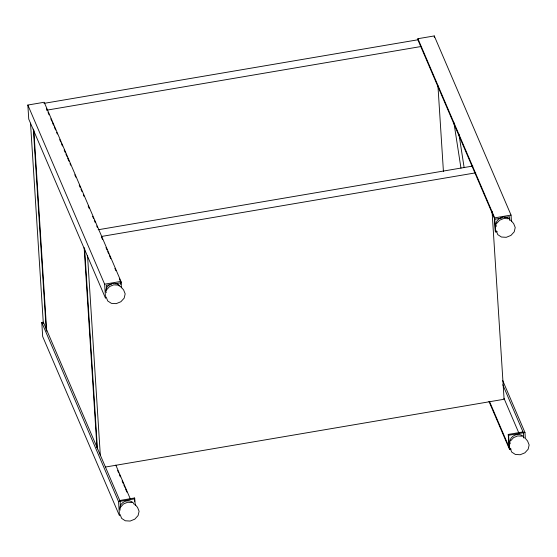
<?xml version="1.0" encoding="UTF-8"?>
<svg xmlns="http://www.w3.org/2000/svg" width="557" height="557" viewBox="0 0 557 557"><rect width="100%" height="100%" fill="white"/><g stroke="black" fill="none" stroke-linecap="round" stroke-linejoin="round"><path stroke-width="0.84" d="M106.686 289.703L109.604 286.521L113.76 284.829L118.042 285.087L121.301 287.217L123.64 289.995L125.172 293.859L124.162 298.162L120.876 301.741L116.197 303.649L111.386 303.356L107.717 300.961L106.185 297.09M120.604 507.121L123.529 503.939L127.685 502.247L131.967 502.505M496.74 223.371L499.664 220.189L503.82 218.497L508.102 218.755M510.665 440.796L513.582 437.614L517.738 435.922L522.02 436.18M27.85 105.043L104.632 284.188L105.531 298.26L28.748 119.114L27.85 105.043L44.198 102.258L120.98 281.41L121.398 287.851M502.163 217.968L494.776 219.221L417.994 40.076L417.91 38.712L434.258 35.933L511.041 215.079L511.465 221.7M43.975 103.372L417.792 39.805M46.879 110.147L420.695 46.579M98.143 229.763L472.823 166.049M101.903 236.391L475.727 172.823M104.632 284.188L120.98 281.41M417.91 38.712L494.693 217.864L511.041 215.079M111.226 284.446L106.303 285.281L106.631 290.364M115.327 283.743L121.071 282.768L120.709 281.926L120.869 284.467M504.621 217.55L509.544 216.708L509.759 220.099M494.414 218.379L495.229 231.085L495.591 231.935L497.234 231.649M41.775 322.461L118.557 501.606L119.456 515.678L42.673 336.532L41.775 322.461L43.355 322.19L120.138 501.342L120.57 508.116M105.405 467.051L504.092 399.258L492.047 211.214M119.776 500.492L134.543 497.979L135.337 505.61M509.063 447.146L508.249 434.432L523.016 431.926M118.557 501.606L134.905 498.828M508.249 434.432L508.611 435.282L524.966 432.504L525.335 438.296L527.618 441.088L529.15 444.952L528.14 449.255L524.854 452.841L520.182 454.742L515.364 454.449L511.695 452.054L510.163 448.183M488.949 401.367L509.516 449.353L511.145 449.074M511.361 220.885L513.693 223.663L515.225 227.535L514.215 231.837L510.936 235.416L506.257 237.317L501.439 237.031L497.777 234.629L496.238 230.765M135.226 504.635L137.558 507.413L139.097 511.284L138.08 515.58L134.801 519.166L130.122 521.067L125.304 520.781L121.642 518.379L120.103 514.508M502.679 380.515L524.966 432.504M502.797 384.748L523.378 432.768L523.705 437.851M503.953 398.262L519.033 433.437M489.526 401.569L509.425 447.988M46.342 108.42L47.373 110.815M48.055 112.417L49.086 114.819M50.798 118.815L51.829 121.21M52.511 122.812L53.542 125.214M54.224 126.808L55.596 130.011M56.626 132.406L57.308 134.007M59.71 139.605L60.734 142M61.423 143.602L62.454 145.997M64.166 149.993L65.19 152.395M65.879 153.997L66.903 156.392M67.592 157.993L68.964 161.189M69.987 163.591L70.676 165.185M74.784 174.78L75.815 177.182M79.24 185.175L80.271 187.577M80.953 189.171L81.983 191.573M83.355 194.769L84.037 196.37M88.152 205.965L89.183 208.367M92.608 216.36L93.639 218.755M94.321 220.356L95.351 222.758M96.716 225.954L97.405 227.555M101.52 237.15L102.544 239.545M105.969 247.545L107 249.94M107.689 251.541L108.712 253.936M109.402 255.538L110.766 258.733M114.881 268.328L115.912 270.73M119.337 278.723L120.368 281.125M115.821 465.116L130.22 498.696M117.638 470.512L118.669 472.914M119.351 474.508L120.382 476.91M122.094 480.907L123.125 483.309M123.807 484.91L124.838 487.305M125.527 488.907L126.899 492.103M458.947 134.146L464.141 167.636M453.92 122.665L460.973 168.179M494.693 217.864L495.591 231.935M508.611 435.282L509.516 449.353M437.934 85.694L443.428 171.479M434.258 35.933L434.363 37.591M134.543 497.979L134.759 501.37M87.526 255.475L100.344 455.647M84.622 248.707L97.44 448.879M84.142 247.58L96.96 447.751M33.838 130.213L46.711 331.255M33.357 129.085L46.231 330.127M30.51 123.181L43.328 323.352M510.212 443.783A7.589 6.252 -23.2 0 1 514.933 435.114A7.589 6.252 -23.2 0 1 524.262 438.067M496.287 226.365A7.589 6.252 -23.2 0 1 501.015 217.69A7.589 6.252 -23.2 0 1 510.344 220.649M120.152 510.115A7.589 6.252 -23.2 0 1 124.879 501.439A7.589 6.252 -23.2 0 1 134.209 504.398M106.234 292.69A7.589 6.252 -23.2 0 1 110.056 284.446A7.589 6.252 -23.2 0 1 119.449 285.567"/></g></svg>
